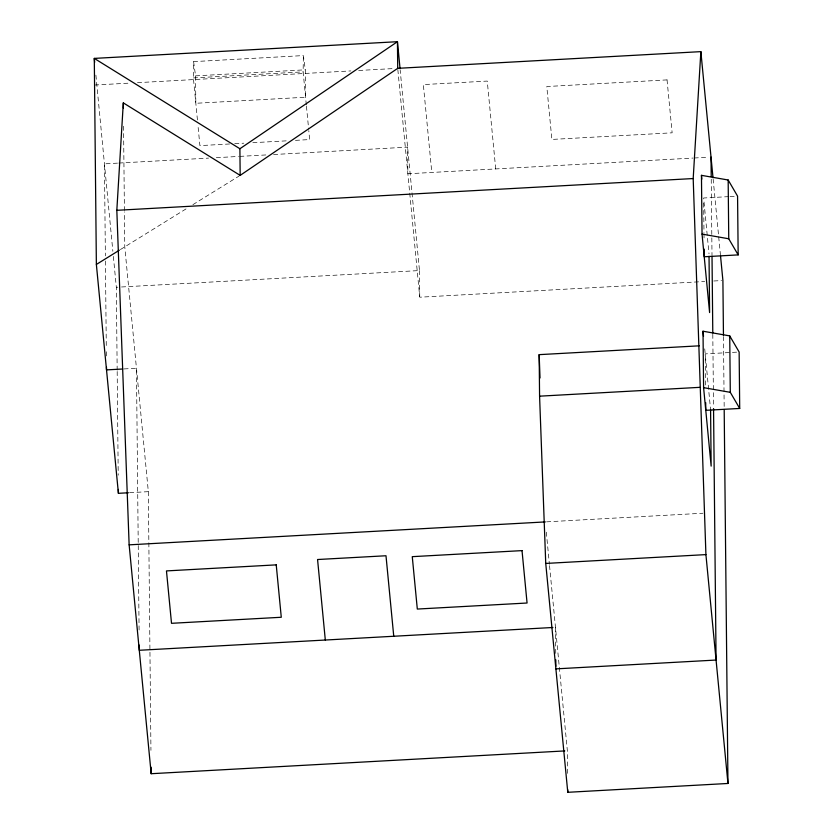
<?xml version="1.0" encoding="UTF-8"?>
<svg xmlns="http://www.w3.org/2000/svg" width="834" height="834" viewBox="0 0 834 834"><rect width="100%" height="100%" fill="white"/><g stroke="black" fill="none" stroke-linecap="round" stroke-linejoin="round"><path stroke-width="0.63" stroke-dasharray="4.17 3.13" d="M197.429 119.96L193.384 77.927L193.603 61.622L303.357 55.576L305.307 69.816L305.578 97.234L195.823 103.28L195.552 75.863L193.603 61.622M306.318 104.928L303.138 71.88L303.357 55.576M120.398 249.564L188.515 207.374M192.904 204.653L239.066 176.057M195.552 75.863L305.307 69.816M193.384 77.927L303.138 71.88M94.565 85.037L129.687 83.108M137.495 82.67L350.874 70.921M358.683 70.483L393.804 68.555M229.6 143.98L199.899 145.616L197.929 125.09M234.761 143.698L243.799 143.198M252.838 142.697L287.709 140.779M295.455 140.352L309.654 139.57L308.788 130.584M117.458 163.13L104.448 163.85L105.376 255.85M118.762 163.057L208.531 158.106M216.34 157.678L238.461 156.458M239.754 156.385L267.078 154.884M273.583 154.53L407.597 147.138L407.868 173.774L692.856 158.074M694.159 158.001L708.42 157.219M728.77 196.626L703.635 198.002L709.015 253.807M730.031 196.553L736.318 196.209M117.167 370.202L116.333 287.271L120.232 287.052M121.535 286.979L419.481 270.56L400.164 69.993M397.839 69.618L419.752 297.206L704.688 281.506M713.789 280.995L721.598 280.568M123.985 368.93L136.453 368.242L139.111 632.089M736.63 352.156L705.21 353.887L705.522 385.954M129.624 492.696L148.337 491.664L124.766 246.854L124.412 211.836M546.614 521.844L702.916 513.233M713.122 178.935L718.564 235.501M718.689 236.783L720.42 254.787M704.72 348.852L710.578 409.692M546.312 532.196L549.408 564.347M549.533 565.629L567.36 750.777L567.589 774.129M495.709 168.937L487.254 81.075L423.338 84.588L431.803 172.461M306.443 106.21L308.674 129.301M95.9 75.123L112.861 251.274M113.361 256.413L116.333 287.271M723.464 336.529L724.183 408.201M711.235 179.227L711.819 236.564M711.829 237.867L711.996 254.808M712.799 334.288L713.529 407.263M703.688 203.121L703.979 232.498M704 233.77L704.063 240.161M555.475 627.356L555.746 654.607M419.481 270.56L419.752 297.206M148.337 491.664L150.944 750.319M123.557 126.236L124.402 210.543M117.177 371.505L118.22 475.171M105.428 261.042L106.283 346.569M106.335 351.75L106.387 356.931M667.044 79.897L546.791 86.528L551.879 139.434L672.141 132.815L667.044 79.897"/><path stroke-width="1.25" d="M564.754 750.923L151.173 773.712L129.134 544.842L116.823 210.314L123.317 102.884L240.171 175.38L397.714 68.336L700.862 51.635L712.997 177.642M699.351 345.818L539.16 354.648L539.577 396.171L545.738 563.44L567.777 792.3L727.957 783.47L705.918 554.61L693.19 178.549L700.862 51.635M240.171 175.38L239.9 148.744L397.443 41.7L400.049 68.701M128.384 492.769L118.407 493.321L96.369 264.451L119.304 250.242M116.823 210.314L693.19 178.549M709.036 256.361L709.598 312.573L702.04 234.104L701.457 175.338L728.165 180.008L737.569 196.136L738.163 254.891L704.23 256.768L704.146 249.105M122.734 369.003L106.523 369.889L106.491 367.304M539.577 396.171L699.768 387.341M710.578 409.692L711.141 466.123L703.594 387.654L703.02 331.223L729.729 335.893L739.143 352.021L739.706 408.452L705.773 410.318L705.7 402.624M129.134 544.842L545.321 521.917M545.738 563.44L705.918 554.61M552.879 627.491L139.288 650.28L139.236 645.089M555.892 668.878L716.072 660.048L713.55 408.566M702.04 234.104L728.749 238.774L738.163 254.891M703.594 387.654L730.292 392.324L739.706 408.452M239.9 148.744L94.294 58.401L96.369 264.451M720.545 256.069L722.901 280.495L723.453 335.226M701.457 175.338L701.821 179.122M703.02 331.223L703.51 336.258M393.752 636.269L385.996 555.757L317.566 559.52L325.312 640.032M94.669 62.258L94.294 58.401L397.443 41.7L397.714 68.336M539.16 354.648L540.025 377.99M728.165 180.008L728.749 238.774M729.729 335.893L730.292 392.324M724.193 409.504L727.957 783.47M711.016 157.073L711.214 176.62M712.017 256.111L712.789 332.985M567.745 789.704L567.777 792.3M555.798 659.798L555.861 666.283M151.11 767.207L151.173 773.712M123.317 102.884L123.369 108.076M118.365 489.433L118.407 493.321M522.021 550.617L412.267 556.664L417.313 609.06L527.067 603.013L522.021 550.617M276.231 564.868L166.466 570.915L171.512 623.311L281.277 617.264L276.231 564.868"/></g></svg>
